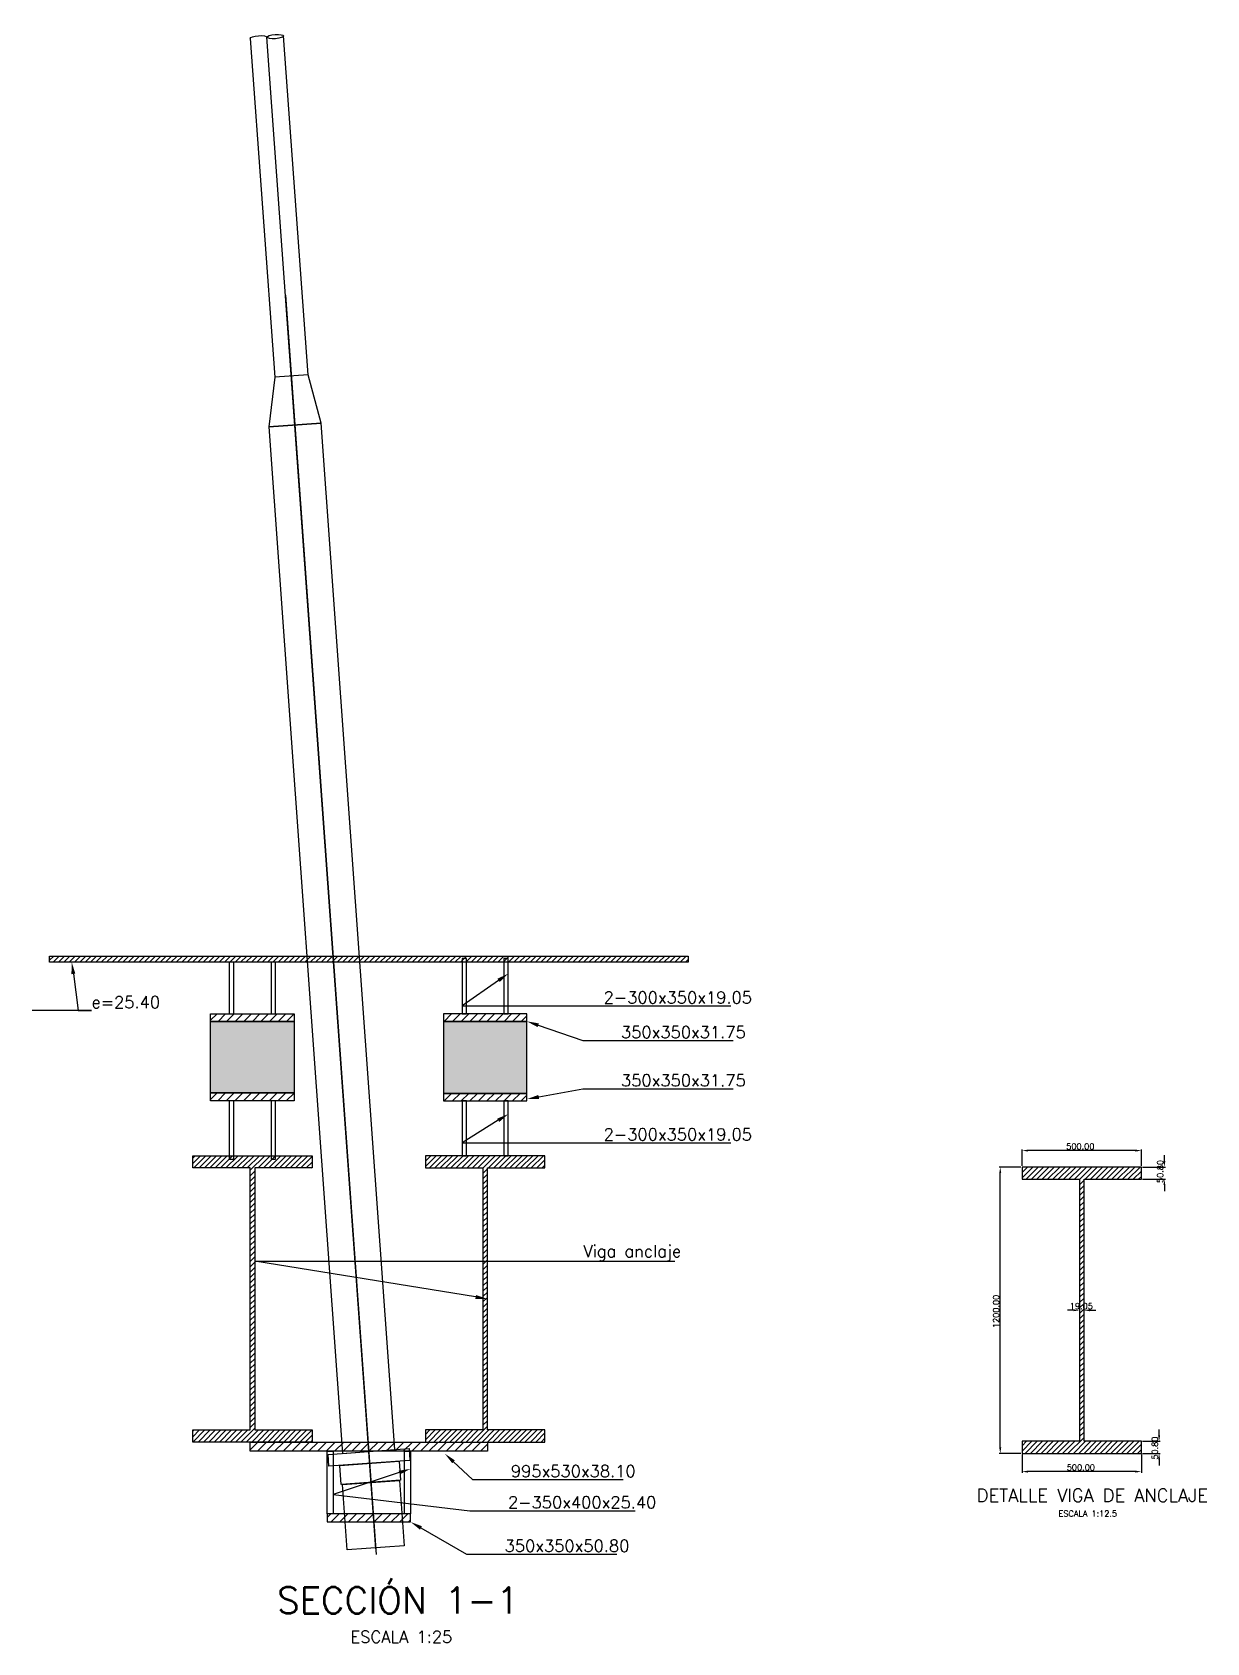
# Model space of a CAD drawing. Header units: metres. Extents: x 1080594 to 1081411, y 976871 to 977162.
# Drawn here: x 1080694.23 to 1080699.16, y 977123.25 to 977130 of the extents above; entities that cross this region are included whole.
import ezdxf
from ezdxf import colors
from ezdxf.entities.mleader import LeaderData, LeaderLine
from ezdxf.math import Vec2, Vec3

# ---------------------------------------------------------------- set-up
doc = ezdxf.new("R2010")
doc.units = ezdxf.units.M
doc.header["$LTSCALE"] = 25.4
doc.linetypes.add('DASHDOT', pattern=[1, 0.5, -0.25, 0, -0.25])
doc.layers.add('ANCLAJE', color=150, linetype='Continuous', lineweight=25)
doc.layers.add('PLATINA', color=54, linetype='Continuous', lineweight=30)
for name, color, linetype in [('DIMCONTRAPESO', 1, 'Continuous'), ('EJECABLES', 203, 'DASHDOT'), ('NEOPRENO', 24, 'Continuous'), ('PERFIL MET', 37, 'Continuous'), ('REGL175', 7, 'Continuous')]:
    doc.layers.add(name, color=color, linetype=linetype)
doc.styles.add('romans', font='romans.shx')
doc.dimstyles.new('Copy of Copy 12.5MM', dxfattribs={"dimscale": 0, "dimtxt": 0.025, "dimasz": 0.025, "dimexe": 0.005, "dimexo": 0.005, "dimgap": 0.005, "dimtad": 1, "dimlfac": 1000, "dimzin": 0, "dimdsep": 46, "dimtxsty": 'romans', "dimcen": 0.025, "dimclrd": 1, "dimclre": 1, "dimclrt": 3, "dimaunit": 1, "dimadec": 3, "dimazin": 0, "dimtfac": 1, "dimtix": 1, "dimtofl": 0, "dimtmove": 1, "dimatfit": 3, "dimfxl": 1, "dimtolj": 1, "dimtzin": 0, "dimarcsym": 0})
pattern_1 = [(45, (13.29884912702255, -0.5515520453918725), (-0.01122532015133644, 0.01122532015133644), [])]

# ---------------------------------------------------------------- blocks, each defined once
blk = doc.blocks.new('T')
at = {"layer": 'ANCLAJE'}
for p, q in [((1080682.652636061, 977129.3612785203), (1080682.652636061, 977127.9371516358)), ((1080682.792627363, 977127.9371516358), (1080682.792627363, 977129.3612785203))]:
    blk.add_line(p, q, dxfattribs=at)
for points in [[(1080682.612636062, 977127.7317864553), (1080682.832636062, 977127.7317864553), (1080682.792636062, 977127.9371398049), (1080682.652636061, 977127.9371516358)], [(1080682.612636063, 977123.4187468407), (1080682.832636063, 977123.4187468406), (1080682.832636062, 977127.7317864553), (1080682.612636062, 977127.7317864553)], [(1080682.552113015, 977123.4187468406), (1080682.892113019, 977123.4187534283), (1080682.892113019, 977123.3687534283), (1080682.552113015, 977123.3687468406)], [(1080682.597113017, 977123.3687468405), (1080682.847113013, 977123.3687468406), (1080682.847113013, 977123.2887440774), (1080682.597113017, 977123.2887440774)], [(1080682.602472921, 977123.2887440776), (1080682.842472921, 977123.2887440776), (1080682.842472921, 977123.0137440774), (1080682.602472921, 977123.0137440774)]]:
    blk.add_lwpolyline(points, close=True, dxfattribs=at)
at = {"layer": 'ANCLAJE', "extrusion": (0, 0, -1)}
blk.add_ellipse((1080682.687629506, 977129.3612785203), major_axis=(-0.03499130089767277, 0), ratio=0.2498279888206978, start_param=1.331707858069039e-08, end_param=3.141592640272715, dxfattribs=at)
at = {"layer": 'ANCLAJE'}
blk.add_ellipse((1080682.757642618, 977129.3612785203), major_axis=(0.03499130089767277, 0), ratio=0.2498279888206978, dxfattribs=at)
at = {"layer": 'EJECABLES'}
blk.add_line((1080682.722472921, 977123.0096768405), (1080682.722472921, 977129.3612785205), dxfattribs=at)
blk = doc.blocks.new('*D1016')
at = {"layer": 'Defpoints', "color": 0, "transparency": 16777216}
for p in [(1080698.381484256, 977125.3098263938), (1080698.381484256, 977125.2406670564), (1080698.881484256, 977125.2406670564)]:
    blk.add_point(p, dxfattribs=at)
at = {"layer": 'DIMCONTRAPESO', "color": 1, "lineweight": -2, "transparency": 16777216}
for p, q in [((1080698.381484256, 977125.2456670564), (1080698.381484256, 977125.3148263938)), ((1080698.856484256, 977125.3098263938), (1080698.406484256, 977125.3098263938)), ((1080698.881484256, 977125.2456670564), (1080698.881484256, 977125.3148263938))]:
    blk.add_line(p, q, dxfattribs=at)
at = {"layer": 'DIMCONTRAPESO', "color": 1, "transparency": 16777216}
for points in [[(1080698.406484256, 977125.3139930605), (1080698.406484256, 977125.3056597272), (1080698.381484256, 977125.3098263938)], [(1080698.856484256, 977125.3139930605), (1080698.856484256, 977125.3056597272), (1080698.881484256, 977125.3098263938)]]:
    blk.add_solid(points, dxfattribs=at)
at = {"layer": 'DIMCONTRAPESO', "color": 3, "transparency": 16777216, "insert": (1080698.625639146, 977125.3273263938), "char_height": 0.025, "attachment_point": 5, "style": 'romans'}
blk.add_mtext('\\A1;500.00', dxfattribs=at)
blk = doc.blocks.new('*D1017')
at = {"layer": 'Defpoints', "color": 0, "transparency": 16777216}
for p in [(1080698.290064919, 977125.2406670564), (1080698.381484256, 977125.2406670564), (1080698.381484256, 977124.0406670565)]:
    blk.add_point(p, dxfattribs=at)
at = {"layer": 'DIMCONTRAPESO', "color": 1, "lineweight": -2, "transparency": 16777216}
for p, q in [((1080698.376484256, 977125.2406670564), (1080698.285064919, 977125.2406670564)), ((1080698.290064919, 977124.0656670565), (1080698.290064919, 977125.2156670564)), ((1080698.376484256, 977124.0406670565), (1080698.285064919, 977124.0406670565))]:
    blk.add_line(p, q, dxfattribs=at)
at = {"layer": 'DIMCONTRAPESO', "color": 1, "transparency": 16777216}
for points in [[(1080698.285898252, 977125.2156670564), (1080698.294231585, 977125.2156670564), (1080698.290064919, 977125.2406670564)], [(1080698.285898252, 977124.0656670565), (1080698.294231585, 977124.0656670565), (1080698.290064919, 977124.0406670565)]]:
    blk.add_solid(points, dxfattribs=at)
at = {"layer": 'DIMCONTRAPESO', "color": 3, "transparency": 16777216, "insert": (1080698.272564919, 977124.6356372231), "char_height": 0.025, "attachment_point": 5, "rotation": 90, "style": 'romans'}
blk.add_mtext('\\A1;1200.00', dxfattribs=at)
blk = doc.blocks.new('*D1018')
at = {"layer": 'Defpoints', "color": 0, "transparency": 16777216}
for p in [(1080698.881484256, 977125.2406670564), (1080698.881484256, 977125.1898670564), (1080698.977655031, 977125.1898670564)]:
    blk.add_point(p, dxfattribs=at)
at = {"layer": 'DIMCONTRAPESO', "color": 1, "lineweight": -2, "transparency": 16777216}
for p, q in [((1080698.977655031, 977125.2656670564), (1080698.977655031, 977125.2906670565)), ((1080698.886484256, 977125.2406670564), (1080698.982655031, 977125.2406670564)), ((1080698.886484256, 977125.1898670564), (1080698.982655031, 977125.1898670564)), ((1080698.977655031, 977125.1648670564), (1080698.977655031, 977125.1398670564))]:
    blk.add_line(p, q, dxfattribs=at)
at = {"layer": 'DIMCONTRAPESO', "color": 1, "transparency": 16777216}
for points in [[(1080698.973488365, 977125.2656670564), (1080698.981821698, 977125.2656670564), (1080698.977655031, 977125.2406670564)], [(1080698.973488365, 977125.1648670564), (1080698.981821698, 977125.1648670564), (1080698.977655031, 977125.1898670564)]]:
    blk.add_solid(points, dxfattribs=at)
at = {"layer": 'DIMCONTRAPESO', "color": 3, "transparency": 16777216, "insert": (1080698.960155031, 977125.2221828814), "char_height": 0.025, "attachment_point": 5, "rotation": 90, "style": 'romans'}
blk.add_mtext('\\A1;50.80', dxfattribs=at)
blk = doc.blocks.new('*D1019')
at = {"layer": 'Defpoints', "color": 0, "transparency": 16777216}
for p in [(1080698.381484256, 977124.0406670565), (1080698.881484256, 977124.0406670565), (1080698.381484256, 977123.9643635041)]:
    blk.add_point(p, dxfattribs=at)
at = {"layer": 'DIMCONTRAPESO', "color": 1, "lineweight": -2, "transparency": 16777216}
for p, q in [((1080698.381484256, 977124.0356670565), (1080698.381484256, 977123.9593635041)), ((1080698.881484256, 977124.0356670565), (1080698.881484256, 977123.9593635041)), ((1080698.856484256, 977123.9643635041), (1080698.406484256, 977123.9643635041))]:
    blk.add_line(p, q, dxfattribs=at)
at = {"layer": 'DIMCONTRAPESO', "color": 1, "transparency": 16777216}
for points in [[(1080698.406484256, 977123.9685301707), (1080698.406484256, 977123.9601968374), (1080698.381484256, 977123.9643635041)], [(1080698.856484256, 977123.9685301707), (1080698.856484256, 977123.9601968374), (1080698.881484256, 977123.9643635041)]]:
    blk.add_solid(points, dxfattribs=at)
at = {"layer": 'DIMCONTRAPESO', "color": 3, "transparency": 16777216, "insert": (1080698.627571041, 977123.981863504), "char_height": 0.025, "attachment_point": 5, "style": 'romans'}
blk.add_mtext('\\A1;500.00', dxfattribs=at)
blk = doc.blocks.new('*D1020')
at = {"layer": 'Defpoints', "color": 0, "transparency": 16777216}
for p in [(1080698.881484256, 977124.0914670564), (1080698.955499898, 977124.0914670564), (1080698.881484256, 977124.0406670565)]:
    blk.add_point(p, dxfattribs=at)
at = {"layer": 'DIMCONTRAPESO', "color": 1, "lineweight": -2, "transparency": 16777216}
for p, q in [((1080698.955499898, 977124.1164670564), (1080698.955499898, 977124.1414670565)), ((1080698.886484256, 977124.0914670564), (1080698.960499898, 977124.0914670564)), ((1080698.886484256, 977124.0406670565), (1080698.960499898, 977124.0406670565)), ((1080698.955499898, 977124.0156670564), (1080698.955499898, 977123.9906670564))]:
    blk.add_line(p, q, dxfattribs=at)
at = {"layer": 'DIMCONTRAPESO', "color": 1, "transparency": 16777216}
for points in [[(1080698.951333231, 977124.1164670564), (1080698.959666565, 977124.1164670564), (1080698.955499898, 977124.0914670564)], [(1080698.951333231, 977124.0156670564), (1080698.959666565, 977124.0156670564), (1080698.955499898, 977124.0406670565)]]:
    blk.add_solid(points, dxfattribs=at)
at = {"layer": 'DIMCONTRAPESO', "color": 3, "transparency": 16777216, "insert": (1080698.937999898, 977124.0629489581), "char_height": 0.025, "attachment_point": 5, "rotation": 90, "style": 'romans'}
blk.add_mtext('\\A1;50.80', dxfattribs=at)
blk = doc.blocks.new('*D1021')
at = {"layer": 'Defpoints', "color": 0, "transparency": 16777216}
for p in [(1080698.621959256, 977124.6406670564), (1080698.621959256, 977124.6405323023), (1080698.641009256, 977124.6406670564)]:
    blk.add_point(p, dxfattribs=at)
at = {"layer": 'DIMCONTRAPESO', "color": 1, "lineweight": -2, "transparency": 16777216}
for p, q in [((1080698.596959257, 977124.6405323023), (1080698.571959256, 977124.6405323023)), ((1080698.621959256, 977124.6356670564), (1080698.621959256, 977124.6355323023)), ((1080698.641009256, 977124.6356670564), (1080698.641009256, 977124.6355323023)), ((1080698.666009256, 977124.6405323023), (1080698.691009257, 977124.6405323023))]:
    blk.add_line(p, q, dxfattribs=at)
at = {"layer": 'DIMCONTRAPESO', "color": 1, "transparency": 16777216}
for points in [[(1080698.596959257, 977124.644698969), (1080698.596959257, 977124.6363656357), (1080698.621959256, 977124.6405323023)], [(1080698.666009256, 977124.644698969), (1080698.666009256, 977124.6363656357), (1080698.641009256, 977124.6405323023)]]:
    blk.add_solid(points, dxfattribs=at)
at = {"layer": 'DIMCONTRAPESO', "color": 3, "transparency": 16777216, "insert": (1080698.629749561, 977124.6580323023), "char_height": 0.025, "attachment_point": 5, "style": 'romans'}
blk.add_mtext('\\A1;19.05', dxfattribs=at)

msp = doc.modelspace()

# ---------------------------------------------------------------- hatches: boundary and pattern name
at = {"layer": 'NEOPRENO', "transparency": 33554495}
h = msp.add_hatch(color=256, dxfattribs=at)
h.dxf.hatch_style = 1
h.paths.add_polyline_path([(1080694.98224409, 977125.8512335402), (1080695.33224409, 977125.8512335402), (1080695.33224409, 977125.5512335402), (1080694.98224409, 977125.5512335402)])
h = msp.add_hatch(color=256, dxfattribs=at)
h.dxf.hatch_style = 1
h.paths.add_polyline_path([(1080696.307256265, 977125.8512335402), (1080695.957256265, 977125.8512335402), (1080695.957256265, 977125.5494363549), (1080696.307256265, 977125.5494363549)])
at = {"layer": 'PERFIL MET'}
h = msp.add_hatch(dxfattribs=at)
h.set_pattern_fill('ANSI31', color=256, scale=0.005)
h.set_pattern_definition([(45, (16.61729899118654, 0.5140010002069175), (-0.01122532015133644, 0.01122532015133644), [])])
h.paths.add_polyline_path([(1080694.30727683, 977126.1249629954), (1080696.982257262, 977126.1249661994), (1080696.982257105, 977126.0995661992), (1080694.307276673, 977126.0995629953)])
h = msp.add_hatch(dxfattribs=at)
h.set_pattern_fill('ANSI31', color=256, scale=0.005)
h.set_pattern_definition(pattern_1)
h.paths.add_polyline_path([(1080695.166769089, 977125.2374865717), (1080695.166769089, 977124.1390865716), (1080695.407244089, 977124.1390865716), (1080695.407244089, 977124.0882865717), (1080694.907244089, 977124.0882865717), (1080694.907244089, 977124.1390865716), (1080695.147719089, 977124.1390865716), (1080695.147719089, 977125.2374865717), (1080694.907244089, 977125.2374865717), (1080694.907244089, 977125.2882865716), (1080695.407244089, 977125.2882865716), (1080695.407244089, 977125.2374865717)])
h = msp.add_hatch(dxfattribs=at)
h.set_pattern_fill('ANSI31', color=256, scale=0.005)
h.set_pattern_definition(pattern_1)
h.paths.add_polyline_path([(1080696.122731267, 977125.2374865717), (1080696.122731267, 977124.1390865716), (1080695.882256266, 977124.1390865716), (1080695.882256266, 977124.0882865717), (1080696.382256266, 977124.0882865717), (1080696.382256266, 977124.1390865716), (1080696.141781267, 977124.1390865716), (1080696.141781267, 977125.2374865717), (1080696.382256266, 977125.2374865717), (1080696.382256266, 977125.2882865716), (1080695.882256266, 977125.2882865716), (1080695.882256266, 977125.2374865717)])
h = msp.add_hatch(dxfattribs=at)
h.set_pattern_fill('ANSI31', color=256, scale=0.005)
h.set_pattern_definition([(45, (15.79807711695321, -0.5991715606069192), (-0.01122532015133644, 0.01122532015133644), [])])
h.paths.add_polyline_path([(1080698.621959256, 977125.1898670564), (1080698.621959256, 977124.0914670564), (1080698.381484256, 977124.0914670564), (1080698.381484256, 977124.0406670565), (1080698.881484256, 977124.0406670565), (1080698.881484256, 977124.0914670564), (1080698.641009256, 977124.0914670564), (1080698.641009256, 977125.1898670564), (1080698.881484256, 977125.1898670564), (1080698.881484256, 977125.2406670564), (1080698.381484256, 977125.2406670564), (1080698.381484256, 977125.1898670564)])
at = {"layer": 'PLATINA'}
h = msp.add_hatch(dxfattribs=at)
h.set_pattern_fill('ANSI31', color=256, scale=0.008)
h.set_pattern_definition([(45, (16.77965710568242, 0.4954401825089008), (-0.0179605122421383, 0.01796051224213831), [])])
h.paths.add_polyline_path([(1080694.98224409, 977125.8829835402), (1080695.33224409, 977125.8829835402), (1080695.33224409, 977125.8512335402), (1080694.98224409, 977125.8512335402)])
h = msp.add_hatch(dxfattribs=at)
h.set_pattern_fill('ANSI31', color=256, scale=0.008)
h.set_pattern_definition([(45, (16.77965710428543, 0.4827401824295521), (-0.0179605122421383, 0.01796051224213831), [])])
h.paths.add_polyline_path([(1080696.307256266, 977125.8829835402), (1080695.957256266, 977125.8829835402), (1080695.957256265, 977125.8512335402), (1080696.307256265, 977125.8512335402)])
h = msp.add_hatch(dxfattribs=at)
h.set_pattern_fill('ANSI31', color=256, scale=0.008)
h.set_pattern_definition([(45, (16.7796571040526, 0.1636901823803782), (-0.0179605122421383, 0.01796051224213831), [])])
h.paths.add_polyline_path([(1080694.982244089, 977125.55123354), (1080695.332244089, 977125.55123354), (1080695.33224409, 977125.5176863548), (1080694.98224409, 977125.5176863548)])
h = msp.add_hatch(dxfattribs=at)
h.set_pattern_fill('ANSI31', color=256, scale=0.008)
h.set_pattern_definition([(45, (16.7796571047511, 0.1491929970216006), (-0.0179605122421383, 0.01796051224213831), [])])
h.paths.add_polyline_path([(1080696.307256266, 977125.5494363548), (1080695.957256266, 977125.5494363548), (1080695.957256265, 977125.5176863548), (1080696.307256265, 977125.5176863548)])
h = msp.add_hatch(dxfattribs=at)
h.set_pattern_fill('ANSI31', color=256, scale=0.008)
h.set_pattern_definition([(45, (16.61815068824217, 0.1639223578386009), (-0.0179605122421383, 0.01796051224213831), [])])
h.paths.add_polyline_path([(1080695.14782282, 977124.0882799143), (1080696.141781267, 977124.0882799143), (1080696.141781267, 977124.0501799143), (1080695.14782282, 977124.0501799143)])
h = msp.add_hatch(dxfattribs=at)
h.set_pattern_fill('ANSI31', color=256, scale=0.008)
h.set_pattern_definition([(45, (16.61047297017649, 0.1253275440540165), (-0.0179605122421383, 0.01796051224213831), [])])
h.paths.add_polyline_path([(1080695.469750178, 977123.7534333875), (1080695.819750178, 977123.7534333875), (1080695.819750178, 977123.7874706618), (1080695.469750178, 977123.7874706618)])

# ---------------------------------------------------------------- linework, layer by layer
at = {"layer": 'EJECABLES'}
msp.add_lwpolyline([(1080695.295804886, 977128.8953926028), (1080695.675093122, 977123.6174672762)], dxfattribs=at)
at = {"layer": 'NEOPRENO'}
for points in [[(1080694.98224409, 977125.8512335402), (1080695.33224409, 977125.8512335402), (1080695.33224409, 977125.5512335402), (1080694.98224409, 977125.5512335402)], [(1080696.307256265, 977125.8512335402), (1080695.957256265, 977125.8512335402), (1080695.957256265, 977125.5494363549), (1080696.307256265, 977125.5494363549)]]:
    msp.add_lwpolyline(points, close=True, dxfattribs=at)
at = {"layer": 'PERFIL MET'}
for points in [[(1080694.30727683, 977126.1249629954), (1080696.982257262, 977126.1249661994), (1080696.982257105, 977126.0995661992), (1080694.307276673, 977126.0995629953)], [(1080695.166769089, 977125.2374865717), (1080695.166769089, 977124.1390865716), (1080695.407244089, 977124.1390865716), (1080695.407244089, 977124.0882865717), (1080694.907244089, 977124.0882865717), (1080694.907244089, 977124.1390865716), (1080695.147719089, 977124.1390865716), (1080695.147719089, 977125.2374865717), (1080694.907244089, 977125.2374865717), (1080694.907244089, 977125.2882865716), (1080695.407244089, 977125.2882865716), (1080695.407244089, 977125.2374865717)], [(1080696.122731267, 977125.2374865717), (1080696.122731267, 977124.1390865716), (1080695.882256266, 977124.1390865716), (1080695.882256266, 977124.0882865717), (1080696.382256266, 977124.0882865717), (1080696.382256266, 977124.1390865716), (1080696.141781267, 977124.1390865716), (1080696.141781267, 977125.2374865717), (1080696.382256266, 977125.2374865717), (1080696.382256266, 977125.2882865716), (1080695.882256266, 977125.2882865716), (1080695.882256266, 977125.2374865717)], [(1080698.621959256, 977125.1898670564), (1080698.621959256, 977124.0914670564), (1080698.381484256, 977124.0914670564), (1080698.381484256, 977124.0406670565), (1080698.881484256, 977124.0406670565), (1080698.881484256, 977124.0914670564), (1080698.641009256, 977124.0914670564), (1080698.641009256, 977125.1898670564), (1080698.881484256, 977125.1898670564), (1080698.881484256, 977125.2406670564), (1080698.381484256, 977125.2406670564), (1080698.381484256, 977125.1898670564)]]:
    msp.add_lwpolyline(points, close=True, dxfattribs=at)
at = {"layer": 'PLATINA', "color": 252, "transparency": 33554531}
for points in [[(1080695.07926909, 977126.0995639085), (1080695.06021909, 977126.0995639085), (1080695.060219093, 977125.882983544), (1080695.079269093, 977125.882983544)], [(1080695.25426909, 977126.0995639047), (1080695.23521909, 977126.0995639047), (1080695.235219092, 977125.8829835402), (1080695.254269092, 977125.8829835402)], [(1080696.054281266, 977126.1141805104), (1080696.035231266, 977126.1141805104), (1080696.035231266, 977125.882983542), (1080696.054281266, 977125.882983542)], [(1080696.229281266, 977126.1141805066), (1080696.210231266, 977126.1141805066), (1080696.210231266, 977125.8829835382), (1080696.229281266, 977125.8829835382)], [(1080695.07926909, 977125.5176863548), (1080695.06021909, 977125.5176863548), (1080695.06021909, 977125.2737893864), (1080695.07926909, 977125.2737893864)], [(1080695.25426909, 977125.517686351), (1080695.23521909, 977125.517686351), (1080695.23521909, 977125.2737893825), (1080695.25426909, 977125.2737893825)], [(1080696.054281265, 977125.5176863548), (1080696.035231265, 977125.5176863548), (1080696.035231265, 977125.2884059882), (1080696.054281265, 977125.2884059882)], [(1080696.229281265, 977125.517686351), (1080696.210231265, 977125.517686351), (1080696.210231265, 977125.2884059844), (1080696.229281265, 977125.2884059844)], [(1080695.469750178, 977124.0501799141), (1080695.495150178, 977124.0501799141), (1080695.495150178, 977123.7874706618), (1080695.469750178, 977123.7874706618)], [(1080695.794350178, 977124.0501799141), (1080695.819750178, 977124.0501799141), (1080695.819750178, 977123.7874706618), (1080695.794349954, 977123.7874706618)]]:
    msp.add_lwpolyline(points, close=True, dxfattribs=at)
at = {"layer": 'PLATINA'}
for points in [[(1080694.98224409, 977125.8829835402), (1080695.33224409, 977125.8829835402), (1080695.33224409, 977125.8512335402), (1080694.98224409, 977125.8512335402)], [(1080696.307256266, 977125.8829835402), (1080695.957256266, 977125.8829835402), (1080695.957256265, 977125.8512335402), (1080696.307256265, 977125.8512335402)], [(1080694.982244089, 977125.55123354), (1080695.332244089, 977125.55123354), (1080695.33224409, 977125.5176863548), (1080694.98224409, 977125.5176863548)], [(1080696.307256266, 977125.5494363548), (1080695.957256266, 977125.5494363548), (1080695.957256265, 977125.5176863548), (1080696.307256265, 977125.5176863548)], [(1080695.14782282, 977124.0882799143), (1080696.141781267, 977124.0882799143), (1080696.141781267, 977124.0501799143), (1080695.14782282, 977124.0501799143)], [(1080695.469750178, 977123.7534333875), (1080695.819750178, 977123.7534333875), (1080695.819750178, 977123.7874706618), (1080695.469750178, 977123.7874706618)]]:
    msp.add_lwpolyline(points, close=True, dxfattribs=at)

# ---------------------------------------------------------------- block references
at = {"layer": 'DIMCONTRAPESO', "color": 2, "rotation": 4.112579051686288}
msp.add_blockref('T', (72871.4128611954, -74986.0409604786), dxfattribs=at)

# ---------------------------------------------------------------- texts
at = {"layer": 'REGL175', "style": 'romans'}
for s, insert, char_height, width, attachment_point in [('{\\C0; DETALLE VIGA DE ANCLAJE\\P\\H0.45455x;\\C3;ESCALA 1:12.5}', (1080698.656663776, 977123.834171183), 0.055, 1.219595411788031, 5), ('\\pi3.4932;{\\H0.66667x;\\C0;SECCIÓN 1-1\\P\\pi3.8009;\\H0.45454x;\\C3;ESCALA 1:25}', (1080691.767266857, 977123.480383156), 0.165, 7.245751812879462, 1)]:
    msp.add_mtext(s, dxfattribs=dict(at, insert=insert, char_height=char_height, width=width, attachment_point=attachment_point))

# ---------------------------------------------------------------- dimensions: what is measured, and where the dimension line sits
at = {"layer": 'DIMCONTRAPESO', "color": 2}
for base, p1, p2, picture, middle in [((1080698.381484256, 977125.3098263938), (1080698.881484256, 977125.2406670564), (1080698.381484256, 977125.2406670564), '*D1016', (1080698.625639146, 977125.3098263938)), ((1080698.621959256, 977124.6405323023), (1080698.641009256, 977124.6406670564), (1080698.621959256, 977124.6406670564), '*D1021', (1080698.629749561, 977124.6405323023)), ((1080698.381484256, 977123.9643635041), (1080698.881484256, 977124.0406670565), (1080698.381484256, 977124.0406670565), '*D1019', (1080698.627571041, 977123.9643635041))]:
    dim = msp.add_linear_dim(base=base, p1=p1, p2=p2, dimstyle='Copy of Copy 12.5MM', override={"dimscale": 1}, dxfattribs=at)
    dim.commit()
    dim.dimension.update_dxf_attribs({"geometry": picture, "text_midpoint": middle, "dimtype": 160})
for base, p1, p2, picture, middle in [((1080698.977655031, 977125.1898670564), (1080698.881484256, 977125.2406670564), (1080698.881484256, 977125.1898670564), '*D1018', (1080698.977655031, 977125.2221828814)), ((1080698.290064919, 977125.2406670564), (1080698.381484256, 977124.0406670565), (1080698.381484256, 977125.2406670564), '*D1017', (1080698.290064919, 977124.6356372231)), ((1080698.955499898, 977124.0914670564), (1080698.881484256, 977124.0406670565), (1080698.881484256, 977124.0914670564), '*D1020', (1080698.955499898, 977124.0629489581))]:
    dim = msp.add_linear_dim(base=base, p1=p1, p2=p2, angle=90, dimstyle='Copy of Copy 12.5MM', override={"dimscale": 1}, dxfattribs=at)
    dim.commit()
    dim.dimension.update_dxf_attribs({"geometry": picture, "text_midpoint": middle, "dimtype": 160})

# ---------------------------------------------------------------- leaders
ml = msp.add_multileader_mtext('Standard', dxfattribs=at)
ml.set_content('e=25.40', color=3, style='romans')
ml.set_leader_properties(color=1)
ml.build(insert=Vec2(0, 0))
ml.multileader.update_dxf_attribs({"text_left_attachment_type": 6, "text_right_attachment_type": 6, "dogleg_length": 0.5190951549448073, "arrow_head_size": 0.05})
ctx = ml.context
ctx.base_point, ctx.char_height, ctx.arrow_head_size, ctx.landing_gap_size, ctx.plane_origin = Vec3(1080694.483293269, 977125.8964603482), 0.05, 0.05, 0, Vec3(1080694.03399991, 977125.86736645)
ctx.left_attachment, ctx.right_attachment = 6, 6
notes = []
notes.append((ctx, [(0, (1, 1, 0), (1080694.427888804, 977125.8964603482), (1, 0), 0.05540446494705975, [(0, [(1080694.400415881, 977126.0995629953)], 0, [])])]))
ctx.mtext.insert, ctx.mtext.width, ctx.mtext.flow_direction = Vec3(1080694.483293269, 977125.9564603482), 0.3124047619047619, 5
ml = msp.add_multileader_mtext('Standard', dxfattribs=at)
ml.set_content('2-300x350x19.05', color=3, style='romans')
ml.set_leader_properties(color=1)
ml.build(insert=Vec2(0, 0))
ml.multileader.update_dxf_attribs({"text_left_attachment_type": 6, "text_right_attachment_type": 6, "dogleg_length": 0.5190951549448073, "arrow_head_size": 0.05})
ctx = ml.context
ctx.base_point, ctx.char_height, ctx.arrow_head_size, ctx.landing_gap_size, ctx.plane_origin = Vec3(1080696.628569703, 977125.916704672), 0.05, 0.05, 0, Vec3(1080696.323842139, 977126.051624211)
ctx.left_attachment, ctx.right_attachment = 6, 6
notes.append((ctx, [(0, (1, 1, 0), (1080696.557529635, 977125.916704672), (1, 0), 0.07104006758891046, [(1, [(1080696.229281266, 977126.051624211), (1080696.035231266, 977125.916704672)], 0, [])])]))
ctx.mtext.insert, ctx.mtext.width, ctx.mtext.flow_direction = Vec3(1080696.628569703, 977125.9767046721), 0.7203981468919665, 5
ml = msp.add_multileader_mtext('Standard', dxfattribs=at)
ml.set_content('350x350x31.75', color=3, style='romans')
ml.set_leader_properties(color=1)
ml.build(insert=Vec2(0, 0))
ml.multileader.update_dxf_attribs({"text_left_attachment_type": 6, "text_right_attachment_type": 6, "dogleg_length": 0.5190951549448073, "arrow_head_size": 0.05})
ctx = ml.context
ctx.base_point, ctx.char_height, ctx.arrow_head_size, ctx.landing_gap_size, ctx.plane_origin = Vec3(1080696.701145159, 977125.7711340854), 0.05, 0.05, 0, Vec3(1080696.307256265, 977125.8512335402)
ctx.left_attachment, ctx.right_attachment = 6, 6
notes.append((ctx, [(0, (1, 1, 0), (1080696.540943761, 977125.7711340854), (1, 0), 0.1602013977244496, [(0, [(1080696.307256265, 977125.8512335402)], 0, [])])]))
ctx.mtext.insert, ctx.mtext.width, ctx.mtext.flow_direction = Vec3(1080696.701145159, 977125.8311340854), 0.7203981468919665, 5
ml = msp.add_multileader_mtext('Standard', dxfattribs=at)
ml.set_content('350x350x31.75', color=3, style='romans')
ml.set_leader_properties(color=1)
ml.build(insert=Vec2(0, 0))
ml.multileader.update_dxf_attribs({"text_left_attachment_type": 6, "text_right_attachment_type": 6, "dogleg_length": 0.5190951549448073, "arrow_head_size": 0.05})
ctx = ml.context
ctx.base_point, ctx.char_height, ctx.arrow_head_size, ctx.landing_gap_size, ctx.plane_origin = Vec3(1080696.701146076, 977125.5692054438), 0.05, 0.05, 0, Vec3(1080696.307257182, 977125.5401115457)
ctx.left_attachment, ctx.right_attachment = 6, 6
notes.append((ctx, [(0, (1, 1, 0), (1080696.540944678, 977125.5692054438), (1, 0), 0.1602013977244496, [(0, [(1080696.307257182, 977125.5254949438)], 0, [])])]))
ctx.mtext.insert, ctx.mtext.width, ctx.mtext.flow_direction = Vec3(1080696.701146076, 977125.6292054439), 0.7203981468919665, 5
ml = msp.add_multileader_mtext('Standard', dxfattribs=at)
ml.set_content('2-300x350x19.05', color=3, style='romans')
ml.set_leader_properties(color=1)
ml.build(insert=Vec2(0, 0))
ml.multileader.update_dxf_attribs({"text_left_attachment_type": 6, "text_right_attachment_type": 6, "dogleg_length": 0.5190951549448073, "arrow_head_size": 0.05})
ctx = ml.context
ctx.base_point, ctx.char_height, ctx.arrow_head_size, ctx.landing_gap_size, ctx.plane_origin = Vec3(1080696.628570619, 977125.3426357073), 0.05, 0.05, 0, Vec3(1080696.323843055, 977125.4775552463)
ctx.left_attachment, ctx.right_attachment = 6, 6
notes.append((ctx, [(0, (1, 1, 0), (1080696.557530551, 977125.3426357073), (1, 0), 0.07104006758891046, [(1, [(1080696.229282182, 977125.4629386445), (1080696.035232182, 977125.3426357073)], 0, [])])]))
ctx.mtext.insert, ctx.mtext.width, ctx.mtext.flow_direction = Vec3(1080696.628570619, 977125.4026357074), 0.7203981468919665, 5
ml = msp.add_multileader_mtext('Standard', dxfattribs=at)
ml.set_content('Viga anclaje', color=3, style='romans')
ml.set_leader_properties(color=1)
ml.build(insert=Vec2(0, 0))
ml.multileader.update_dxf_attribs({"text_left_attachment_type": 6, "text_right_attachment_type": 6, "dogleg_length": 0.5190951549448073, "arrow_head_size": 0.05})
ctx = ml.context
ctx.base_point, ctx.char_height, ctx.arrow_head_size, ctx.landing_gap_size, ctx.plane_origin = Vec3(1080696.544122848, 977124.8462724767), 0.05, 0.05, 0, Vec3(1080696.150233954, 977124.694983977)
ctx.left_attachment, ctx.right_attachment = 6, 6
notes.append((ctx, [(0, (1, 1, 0), (1080696.38392145, 977124.8462724767), (1, 0), 0.1602013977244496, [(1, [(1080696.141781267, 977124.6882865716), (1080695.166769089, 977124.8462724767)], 0, [])])]))
ctx.mtext.insert, ctx.mtext.width, ctx.mtext.flow_direction = Vec3(1080696.544122848, 977124.9129391434), 0.7203981468919665, 5
ml = msp.add_multileader_mtext('Standard', dxfattribs=at)
ml.set_content('995x530x38.10', color=3, style='romans')
ml.set_leader_properties(color=1)
ml.build(insert=Vec2(0, 0))
ml.multileader.update_dxf_attribs({"text_left_attachment_type": 6, "text_right_attachment_type": 6, "dogleg_length": 0.5190951549448073, "arrow_head_size": 0.05})
ctx = ml.context
ctx.base_point, ctx.char_height, ctx.arrow_head_size, ctx.landing_gap_size, ctx.plane_origin = Vec3(1080696.239801018, 977123.931565145), 0.05, 0.05, 0, Vec3(1080695.96319043, 977124.0396762318)
ctx.left_attachment, ctx.right_attachment = 6, 6
notes.append((ctx, [(0, (1, 1, 0), (1080696.07959962, 977123.931565145), (1, 0), 0.1602013977244496, [(0, [(1080695.96319043, 977124.0396762318)], 0, [])])]))
ctx.mtext.insert, ctx.mtext.width, ctx.mtext.flow_direction = Vec3(1080696.239801018, 977123.9915651451), 0.7203981468919665, 5
ml = msp.add_multileader_mtext('Standard', dxfattribs=at)
ml.set_content('2-350x400x25.40', color=3, style='romans')
ml.set_leader_properties(color=1)
ml.build(insert=Vec2(0, 0))
ml.multileader.update_dxf_attribs({"text_left_attachment_type": 6, "text_right_attachment_type": 6, "dogleg_length": 0.5190951549448073, "arrow_head_size": 0.05})
ctx = ml.context
ctx.base_point, ctx.char_height, ctx.arrow_head_size, ctx.landing_gap_size, ctx.plane_origin = Vec3(1080696.227901122, 977123.8005443002), 0.05, 0.05, 0, Vec3(1080695.834012228, 977123.9354638392)
ctx.left_attachment, ctx.right_attachment = 6, 6
notes.append((ctx, [(0, (1, 1, 0), (1080696.067699724, 977123.8005443002), (1, 0), 0.1602013977244496, [(1, [(1080695.819750178, 977123.9759415863), (1080695.495150178, 977123.8686401059)], 0, [])])]))
ctx.mtext.insert, ctx.mtext.width, ctx.mtext.flow_direction = Vec3(1080696.227901122, 977123.8605443003), 0.7203981468919665, 5
ml = msp.add_multileader_mtext('Standard', dxfattribs=at)
ml.set_content('350x350x50.80', color=3, style='romans')
ml.set_leader_properties(color=1)
ml.build(insert=Vec2(0, 0))
ml.multileader.update_dxf_attribs({"text_left_attachment_type": 6, "text_right_attachment_type": 6, "dogleg_length": 0.5190951549448073, "arrow_head_size": 0.05})
ctx = ml.context
ctx.base_point, ctx.char_height, ctx.arrow_head_size, ctx.landing_gap_size, ctx.plane_origin = Vec3(1080696.213639072, 977123.6185138485), 0.05, 0.05, 0, Vec3(1080695.819750178, 977123.7534333875)
ctx.left_attachment, ctx.right_attachment = 6, 6
notes.append((ctx, [(0, (1, 1, 0), (1080696.053437674, 977123.6185138485), (1, 0), 0.1602013977244496, [(0, [(1080695.819750178, 977123.7534333875)], 0, [])])]))
ctx.mtext.insert, ctx.mtext.width, ctx.mtext.flow_direction = Vec3(1080696.213639072, 977123.6785138486), 0.7203981468919665, 5
for ctx, leaders in notes:
    for number, flags, end, landing, length, lines in leaders:
        leader = LeaderData()
        leader.index, (leader.has_last_leader_line, leader.has_dogleg_vector, leader.attachment_direction) = number, flags
        leader.last_leader_point, leader.dogleg_vector, leader.dogleg_length = Vec3(end), Vec3(landing), length
        for number, points, colour, breaks in lines:
            line = LeaderLine()
            line.index, line.vertices, line.color, line.breaks = number, Vec3.list(points), colors.encode_raw_color(colour), breaks
            leader.lines.append(line)
        ctx.leaders.append(leader)

doc.saveas('drawing.dxf')
